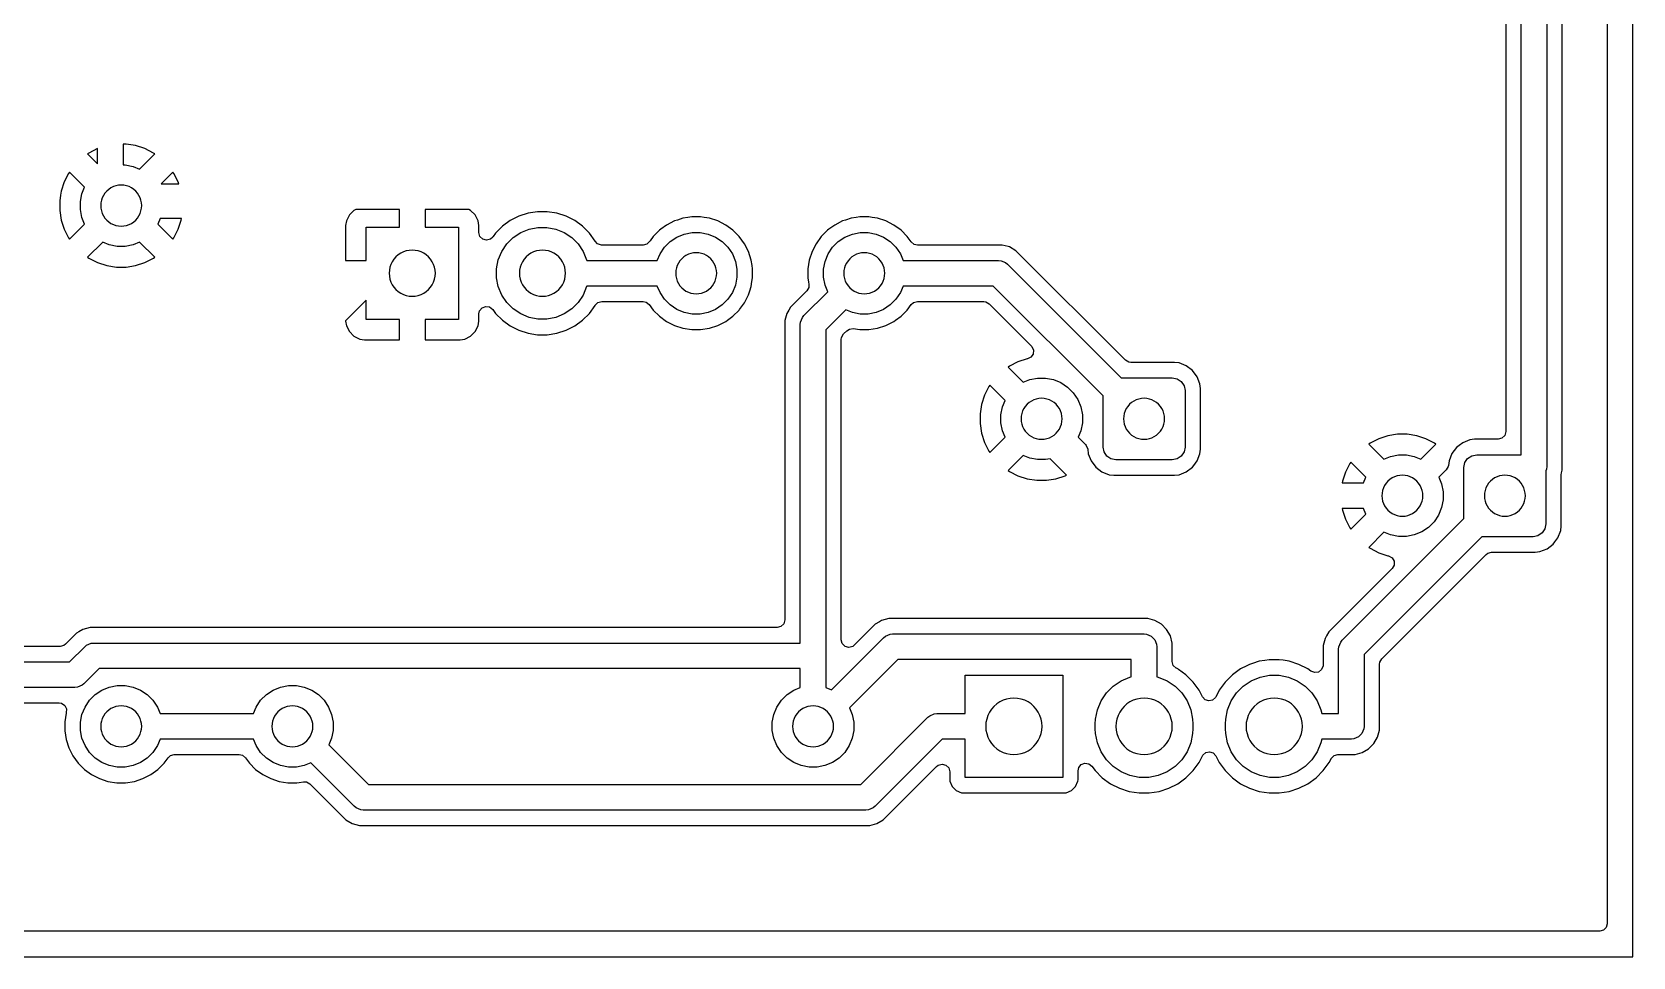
# Model space of a CAD drawing. Header units: millimetres. Extents: x 126 to 180, y -136 to -90.2.
# Drawn here: x 148.76 to 180, y -136 to -117.95 of the extents above; entities that cross this region are included whole.
import ezdxf

# ---------------------------------------------------------------- set-up
doc = ezdxf.new("R2010")
doc.units = ezdxf.units.MM
doc.layers.add('ABLATE', color=1, linetype='CONTINUOUS')

msp = doc.modelspace()

# ---------------------------------------------------------------- linework, layer by layer
at = {"layer": 'ABLATE'}
for points in [[(126, -136), (180, -136), (180, -90.2), (126, -90.2)], [(150.0394, -120.2279), (149.8711, -120.3137), (149.8457, -120.3321), (150.04, -120.5264), (150.04, -120.2277)], [(150.54, -120.5439), (150.5784, -120.5439), (150.7322, -120.5744), (150.8593, -120.6271), (151.1543, -120.3321), (151.1543, -120.3321), (151.1289, -120.3137), (151.1289, -120.3137), (150.9606, -120.2279), (150.781, -120.1695), (150.781, -120.1695), (150.5944, -120.14), (150.54, -120.14)], [(149.4737, -120.7111), (149.4737, -120.7111), (149.3879, -120.8794), (149.3295, -121.059), (149.3174, -121.1356), (149.3, -121.2456), (149.3, -121.4344), (149.3295, -121.621), (149.3296, -121.621), (149.3879, -121.8006), (149.4737, -121.9689), (149.4737, -121.9689), (149.4921, -121.9943), (149.4921, -121.9943), (149.7871, -121.6993), (149.7344, -121.5722), (149.7039, -121.4184), (149.7039, -121.2616), (149.7344, -121.1078), (149.7871, -120.9807), (149.4921, -120.6857), (149.4921, -120.6857)], [(151.2797, -120.9139), (151.6233, -120.9139), (151.6121, -120.8794), (151.5263, -120.7111), (151.5263, -120.7111), (151.5079, -120.6857), (151.5079, -120.6857)], [(150.4478, -120.9434), (150.3965, -120.9536), (150.3469, -120.9704), (150.3, -120.9936), (150.2565, -121.0227), (150.2172, -121.0572), (150.1827, -121.0965), (150.1536, -121.14), (150.1304, -121.1869), (150.1136, -121.2365), (150.1034, -121.2878), (150.1, -121.34), (150.1034, -121.3922), (150.1136, -121.4435), (150.1304, -121.4931), (150.1536, -121.54), (150.1827, -121.5835), (150.2172, -121.6228), (150.2565, -121.6573), (150.3, -121.6864), (150.3469, -121.7096), (150.3965, -121.7264), (150.4478, -121.7366), (150.5, -121.74), (150.5522, -121.7366), (150.6035, -121.7264), (150.6531, -121.7096), (150.7, -121.6864), (150.7435, -121.6573), (150.7828, -121.6228), (150.8173, -121.5835), (150.8464, -121.54), (150.8696, -121.4931), (150.8864, -121.4435), (150.8966, -121.3922), (150.9, -121.34), (150.8966, -121.2878), (150.8864, -121.2365), (150.8696, -121.1869), (150.8464, -121.14), (150.8173, -121.0965), (150.7828, -121.0572), (150.7435, -121.0227), (150.7, -120.9936), (150.6531, -120.9704), (150.6035, -120.9536), (150.5522, -120.9434), (150.5, -120.94)], [(155.042, -121.4324), (154.9524, -121.522), (154.8948, -121.6349), (154.88, -121.7285), (154.88, -122.41), (155.28, -122.41), (155.28, -121.76), (155.93, -121.76), (155.93, -121.4139), (155.0782, -121.4139)], [(156.43, -121.76), (157.08, -121.76), (157.08, -123.56), (156.43, -123.56), (156.43, -123.96), (157.1115, -123.96), (157.2051, -123.9452), (157.2052, -123.9452), (157.318, -123.8876), (157.4076, -123.798), (157.4652, -123.6851), (157.48, -123.5915), (157.48, -123.4543), (157.4929, -123.3937), (157.5414, -123.3337), (157.6134, -123.3061), (157.6896, -123.3182), (157.7495, -123.3667), (157.8043, -123.4421), (157.9379, -123.5757), (158.0908, -123.6868), (158.2592, -123.7725), (158.4389, -123.8309), (158.6255, -123.8605), (158.6255, -123.8605), (158.8145, -123.8605), (158.8145, -123.8605), (159.0011, -123.8309), (159.1808, -123.7725), (159.3492, -123.6868), (159.5021, -123.5757), (159.6357, -123.4421), (159.7468, -123.2892), (159.7468, -123.2892), (159.7475, -123.2879), (159.7491, -123.285), (159.7497, -123.2845), (159.7498, -123.2842), (159.7499, -123.2842), (159.8037, -123.2305), (159.8782, -123.2105), (160.6837, -123.2105), (160.7444, -123.2234), (160.8043, -123.2719), (160.8806, -123.3769), (161.0031, -123.4994), (161.1432, -123.6012), (161.2976, -123.6799), (161.4623, -123.7334), (161.6334, -123.7605), (161.6334, -123.7605), (161.8066, -123.7605), (161.8066, -123.7605), (161.9777, -123.7334), (162.1424, -123.6799), (162.2968, -123.6012), (162.3319, -123.5757), (162.4369, -123.4994), (162.4369, -123.4994), (162.5594, -123.3769), (162.5669, -123.3667), (162.6612, -123.2368), (162.7399, -123.0824), (162.7399, -123.0824), (162.7655, -123.0035), (162.7934, -122.9177), (162.8089, -122.8201), (162.8205, -122.7466), (162.8205, -122.5734), (162.8105, -122.5105), (162.7934, -122.4023), (162.7399, -122.2376), (162.7399, -122.2375), (162.6612, -122.0832), (162.5594, -121.9431), (162.4369, -121.8206), (162.2968, -121.7188), (162.1425, -121.6401), (162.1425, -121.6401), (162.1424, -121.6401), (162.1424, -121.6401), (161.9777, -121.5866), (161.873, -121.57), (161.8066, -121.5595), (161.6334, -121.5595), (161.5599, -121.5711), (161.4623, -121.5866), (161.3564, -121.621), (161.2976, -121.6401), (161.1432, -121.7188), (161.1432, -121.7188), (161.1432, -121.7188), (161.0305, -121.8006), (161.0031, -121.8206), (160.8806, -121.9431), (160.8207, -122.0255), (160.8043, -122.0481), (160.7582, -122.0895), (160.6837, -122.1095), (159.8782, -122.1095), (159.8704, -122.1093), (159.797, -122.0855), (159.7514, -122.0348), (159.7498, -122.0358), (159.7468, -122.0308), (159.6357, -121.8779), (159.6357, -121.8779), (159.5021, -121.7443), (159.5021, -121.7443), (159.3492, -121.6332), (159.3492, -121.6332), (159.1808, -121.5475), (159.1808, -121.5475), (159.1808, -121.5475), (159.0011, -121.4891), (158.8145, -121.4595), (158.6255, -121.4595), (158.4389, -121.4891), (158.2592, -121.5475), (158.0908, -121.6332), (157.9379, -121.7443), (157.8043, -121.8779), (157.759, -121.9402), (157.7495, -121.9533), (157.7035, -121.9948), (157.629, -122.0147), (157.5545, -121.9948), (157.5, -121.9402), (157.48, -121.8657), (157.48, -121.7285), (157.4652, -121.6349), (157.4652, -121.6348), (157.4076, -121.522), (157.318, -121.4324), (157.2818, -121.4139), (156.43, -121.4139)], [(151.2129, -121.6993), (151.5079, -121.9943), (151.5263, -121.9689), (151.6121, -121.8006), (151.6705, -121.621), (151.6754, -121.59), (151.2582, -121.59)], [(158.9813, -121.7988), (159.1443, -121.8663), (159.291, -121.9643), (159.4157, -122.089), (159.5137, -122.2357), (159.5812, -122.3987), (159.5835, -122.41), (160.9618, -122.41), (161.0145, -122.2829), (161.1016, -122.1525), (161.2125, -122.0416), (161.3429, -121.9545), (161.4878, -121.8944), (161.6416, -121.8639), (161.7984, -121.8639), (161.9522, -121.8944), (162.0971, -121.9545), (162.2275, -122.0416), (162.3384, -122.1525), (162.4255, -122.2829), (162.4856, -122.4278), (162.5161, -122.5816), (162.5161, -122.7384), (162.4856, -122.8922), (162.4255, -123.0371), (162.3384, -123.1675), (162.2275, -123.2784), (162.0971, -123.3655), (161.9522, -123.4256), (161.7984, -123.4561), (161.6416, -123.4561), (161.4878, -123.4256), (161.3429, -123.3655), (161.2125, -123.2784), (161.1016, -123.1675), (161.0145, -123.0371), (160.9618, -122.91), (159.5835, -122.91), (159.5812, -122.9213), (159.5137, -123.0843), (159.4157, -123.231), (159.291, -123.3557), (159.1443, -123.4537), (158.9813, -123.5212), (158.8082, -123.5557), (158.6318, -123.5557), (158.4587, -123.5212), (158.2957, -123.4537), (158.149, -123.3557), (158.0243, -123.231), (157.9263, -123.0843), (157.8588, -122.9213), (157.8243, -122.7482), (157.8243, -122.5718), (157.8588, -122.3987), (157.9263, -122.2357), (158.0243, -122.089), (158.149, -121.9643), (158.2957, -121.8663), (158.4587, -121.7988), (158.6318, -121.7643), (158.8082, -121.7643)], [(149.8457, -122.3479), (149.8457, -122.3479), (149.8711, -122.3663), (149.8711, -122.3663), (150.0394, -122.4521), (150.219, -122.5105), (150.219, -122.5105), (150.4056, -122.54), (150.5944, -122.54), (150.781, -122.5105), (150.781, -122.5105), (150.9606, -122.4521), (151.1289, -122.3663), (151.1289, -122.3663), (151.1543, -122.3479), (151.1543, -122.3479), (150.8593, -122.0529), (150.7322, -122.1056), (150.5784, -122.1361), (150.4216, -122.1361), (150.2678, -122.1056), (150.1407, -122.0529)], [(156.1213, -122.2138), (156.0635, -122.2253), (156.0078, -122.2443), (155.955, -122.2703), (155.9061, -122.303), (155.8618, -122.3418), (155.823, -122.3861), (155.7903, -122.435), (155.7643, -122.4878), (155.7453, -122.5435), (155.7338, -122.6013), (155.73, -122.66), (155.7338, -122.7187), (155.7453, -122.7765), (155.7643, -122.8322), (155.7903, -122.885), (155.823, -122.9339), (155.8618, -122.9782), (155.9061, -123.017), (155.955, -123.0497), (156.0078, -123.0757), (156.0635, -123.0947), (156.1213, -123.1061), (156.18, -123.11), (156.2387, -123.1061), (156.2965, -123.0947), (156.3522, -123.0757), (156.405, -123.0497), (156.4539, -123.017), (156.4982, -122.9782), (156.537, -122.9339), (156.5697, -122.885), (156.5957, -122.8322), (156.6147, -122.7765), (156.6262, -122.7187), (156.63, -122.66), (156.6262, -122.6013), (156.6147, -122.5435), (156.5957, -122.4878), (156.5697, -122.435), (156.537, -122.3861), (156.4982, -122.3418), (156.4539, -122.303), (156.405, -122.2703), (156.3522, -122.2443), (156.2965, -122.2253), (156.2387, -122.2138), (156.18, -122.21)], [(158.6613, -122.2138), (158.6035, -122.2253), (158.5478, -122.2443), (158.495, -122.2703), (158.4461, -122.303), (158.4018, -122.3418), (158.363, -122.3861), (158.3303, -122.435), (158.3043, -122.4878), (158.2853, -122.5435), (158.2739, -122.6013), (158.27, -122.66), (158.2739, -122.7187), (158.2853, -122.7765), (158.3043, -122.8322), (158.3303, -122.885), (158.363, -122.9339), (158.4018, -122.9782), (158.4461, -123.017), (158.495, -123.0497), (158.5478, -123.0757), (158.6035, -123.0947), (158.6613, -123.1061), (158.72, -123.11), (158.7787, -123.1061), (158.8365, -123.0947), (158.8922, -123.0757), (158.945, -123.0497), (158.9939, -123.017), (159.0382, -122.9782), (159.077, -122.9339), (159.1097, -122.885), (159.1357, -122.8322), (159.1547, -122.7765), (159.1662, -122.7187), (159.17, -122.66), (159.1662, -122.6013), (159.1547, -122.5435), (159.1357, -122.4878), (159.1097, -122.435), (159.077, -122.3861), (159.0382, -122.3418), (158.9939, -122.303), (158.945, -122.2703), (158.8922, -122.2443), (158.8365, -122.2253), (158.7787, -122.2138), (158.72, -122.21)], [(161.6678, -122.2634), (161.6165, -122.2736), (161.5669, -122.2904), (161.52, -122.3136), (161.4765, -122.3427), (161.4372, -122.3772), (161.4027, -122.4165), (161.3736, -122.46), (161.3504, -122.5069), (161.3336, -122.5565), (161.3234, -122.6078), (161.32, -122.66), (161.3234, -122.7122), (161.3336, -122.7635), (161.3504, -122.8131), (161.3736, -122.86), (161.4027, -122.9035), (161.4372, -122.9428), (161.4765, -122.9773), (161.52, -123.0064), (161.5669, -123.0296), (161.6165, -123.0464), (161.6678, -123.0566), (161.72, -123.06), (161.7722, -123.0566), (161.8235, -123.0464), (161.8731, -123.0296), (161.92, -123.0064), (161.9635, -122.9773), (162.0028, -122.9428), (162.0373, -122.9035), (162.0664, -122.86), (162.0896, -122.8131), (162.1064, -122.7635), (162.1166, -122.7122), (162.12, -122.66), (162.1166, -122.6078), (162.1064, -122.5565), (162.0896, -122.5069), (162.0664, -122.46), (162.0373, -122.4165), (162.0028, -122.3772), (161.9635, -122.3427), (161.92, -122.3136), (161.8731, -122.2904), (161.8235, -122.2736), (161.7722, -122.2634), (161.72, -122.26)], [(164.9478, -122.2634), (164.8965, -122.2736), (164.8469, -122.2904), (164.8, -122.3136), (164.7565, -122.3427), (164.7172, -122.3772), (164.6827, -122.4165), (164.6536, -122.46), (164.6304, -122.5069), (164.6136, -122.5565), (164.6034, -122.6078), (164.6, -122.66), (164.6034, -122.7122), (164.6136, -122.7635), (164.6304, -122.8131), (164.6536, -122.86), (164.6827, -122.9035), (164.7172, -122.9428), (164.7565, -122.9773), (164.8, -123.0064), (164.8469, -123.0296), (164.8965, -123.0464), (164.9478, -123.0566), (165, -123.06), (165.0522, -123.0566), (165.1035, -123.0464), (165.1531, -123.0296), (165.2, -123.0064), (165.2435, -122.9773), (165.2828, -122.9428), (165.3173, -122.9035), (165.3464, -122.86), (165.3696, -122.8131), (165.3864, -122.7635), (165.3966, -122.7122), (165.4, -122.66), (165.3966, -122.6078), (165.3864, -122.5565), (165.3696, -122.5069), (165.3464, -122.46), (165.3173, -122.4165), (165.2828, -122.3772), (165.2435, -122.3427), (165.2, -122.3136), (165.1531, -122.2904), (165.1035, -122.2736), (165.0522, -122.2634), (165, -122.26)], [(154.88, -123.5877), (154.88, -123.5915), (154.8948, -123.6851), (154.8948, -123.6851), (154.9524, -123.798), (155.042, -123.8876), (155.1549, -123.9452), (155.2485, -123.96), (155.93, -123.96), (155.93, -123.56), (155.28, -123.56), (155.28, -123.1877)], [(167.4337, -124.8711), (167.4337, -124.8711), (167.3479, -125.0394), (167.2895, -125.219), (167.26, -125.4056), (167.26, -125.5944), (167.2895, -125.781), (167.2895, -125.781), (167.3479, -125.9606), (167.4337, -126.1289), (167.4337, -126.1289), (167.4521, -126.1543), (167.4521, -126.1543), (167.7471, -125.8593), (167.6944, -125.7322), (167.6639, -125.5784), (167.6639, -125.4216), (167.6944, -125.2678), (167.7471, -125.1407), (167.4521, -124.8457), (167.4521, -124.8457)], [(168.4078, -125.1034), (168.3565, -125.1136), (168.3069, -125.1304), (168.26, -125.1536), (168.2165, -125.1827), (168.1772, -125.2172), (168.1427, -125.2565), (168.1136, -125.3), (168.0904, -125.3469), (168.0736, -125.3965), (168.0634, -125.4478), (168.06, -125.5), (168.0634, -125.5522), (168.0736, -125.6035), (168.0904, -125.6531), (168.1136, -125.7), (168.1427, -125.7435), (168.1772, -125.7828), (168.2165, -125.8173), (168.26, -125.8464), (168.3069, -125.8696), (168.3565, -125.8864), (168.4078, -125.8966), (168.46, -125.9), (168.5122, -125.8966), (168.5635, -125.8864), (168.6131, -125.8696), (168.66, -125.8464), (168.7035, -125.8173), (168.7428, -125.7828), (168.7773, -125.7435), (168.8064, -125.7), (168.8296, -125.6531), (168.8464, -125.6035), (168.8566, -125.5522), (168.86, -125.5), (168.8566, -125.4478), (168.8464, -125.3965), (168.8296, -125.3469), (168.8064, -125.3), (168.7773, -125.2565), (168.7428, -125.2172), (168.7035, -125.1827), (168.66, -125.1536), (168.6131, -125.1304), (168.5635, -125.1136), (168.5122, -125.1034), (168.46, -125.1)], [(170.4078, -125.1034), (170.3565, -125.1136), (170.3069, -125.1304), (170.26, -125.1536), (170.2165, -125.1827), (170.1772, -125.2172), (170.1427, -125.2565), (170.1136, -125.3), (170.0904, -125.3469), (170.0736, -125.3965), (170.0634, -125.4478), (170.06, -125.5), (170.0634, -125.5522), (170.0736, -125.6035), (170.0904, -125.6531), (170.1136, -125.7), (170.1427, -125.7435), (170.1772, -125.7828), (170.2165, -125.8173), (170.26, -125.8464), (170.3069, -125.8696), (170.3565, -125.8864), (170.4078, -125.8966), (170.46, -125.9), (170.5122, -125.8966), (170.5635, -125.8864), (170.6131, -125.8696), (170.66, -125.8464), (170.7035, -125.8173), (170.7428, -125.7828), (170.7773, -125.7435), (170.8064, -125.7), (170.8296, -125.6531), (170.8464, -125.6035), (170.8566, -125.5522), (170.86, -125.5), (170.8566, -125.4478), (170.8464, -125.3965), (170.8296, -125.3469), (170.8064, -125.3), (170.7773, -125.2565), (170.7428, -125.2172), (170.7035, -125.1827), (170.66, -125.1536), (170.6131, -125.1304), (170.5635, -125.1136), (170.5122, -125.1034), (170.46, -125.1)], [(175.219, -125.8295), (175.219, -125.8295), (175.0394, -125.8879), (174.8711, -125.9737), (174.8457, -125.9921), (175.1407, -126.2871), (175.2678, -126.2344), (175.4216, -126.2039), (175.5784, -126.2039), (175.7322, -126.2344), (175.8593, -126.2871), (176.1543, -125.9921), (176.1543, -125.9921), (176.1289, -125.9737), (176.1289, -125.9737), (175.9606, -125.8879), (175.781, -125.8295), (175.781, -125.8295), (175.5944, -125.8), (175.4056, -125.8)], [(167.8057, -126.5079), (167.8057, -126.5079), (167.8311, -126.5263), (167.8311, -126.5263), (167.9994, -126.6121), (168.179, -126.6705), (168.179, -126.6705), (168.3656, -126.7), (168.5544, -126.7), (168.741, -126.6705), (168.741, -126.6705), (168.9206, -126.6121), (168.9492, -126.5975), (168.6296, -126.278), (168.5384, -126.2961), (168.3816, -126.2961), (168.2278, -126.2656), (168.1007, -126.2129)], [(174.4737, -126.3711), (174.4737, -126.3711), (174.3879, -126.5394), (174.3295, -126.719), (174.3246, -126.75), (174.7418, -126.75), (174.7871, -126.6407), (174.4921, -126.3457)], [(175.4478, -126.6034), (175.3965, -126.6136), (175.3469, -126.6304), (175.3, -126.6536), (175.2565, -126.6827), (175.2172, -126.7172), (175.1827, -126.7565), (175.1536, -126.8), (175.1304, -126.8469), (175.1136, -126.8965), (175.1034, -126.9478), (175.1, -127), (175.1034, -127.0522), (175.1136, -127.1035), (175.1304, -127.1531), (175.1536, -127.2), (175.1827, -127.2435), (175.2172, -127.2828), (175.2565, -127.3173), (175.3, -127.3464), (175.3469, -127.3696), (175.3965, -127.3864), (175.4478, -127.3966), (175.5, -127.4), (175.5522, -127.3966), (175.6035, -127.3864), (175.6531, -127.3696), (175.7, -127.3464), (175.7435, -127.3173), (175.7828, -127.2828), (175.8173, -127.2435), (175.8464, -127.2), (175.8696, -127.1531), (175.8864, -127.1035), (175.8966, -127.0522), (175.9, -127), (175.8966, -126.9478), (175.8864, -126.8965), (175.8696, -126.8469), (175.8464, -126.8), (175.8173, -126.7565), (175.7828, -126.7172), (175.7435, -126.6827), (175.7, -126.6536), (175.6531, -126.6304), (175.6035, -126.6136), (175.5522, -126.6034), (175.5, -126.6)], [(177.4478, -126.6034), (177.3965, -126.6136), (177.3469, -126.6304), (177.3, -126.6536), (177.2565, -126.6827), (177.2172, -126.7172), (177.1827, -126.7565), (177.1536, -126.8), (177.1304, -126.8469), (177.1136, -126.8965), (177.1034, -126.9478), (177.1, -127), (177.1034, -127.0522), (177.1136, -127.1035), (177.1304, -127.1531), (177.1536, -127.2), (177.1827, -127.2435), (177.2172, -127.2828), (177.2565, -127.3173), (177.3, -127.3464), (177.3469, -127.3696), (177.3965, -127.3864), (177.4478, -127.3966), (177.5, -127.4), (177.5522, -127.3966), (177.6035, -127.3864), (177.6531, -127.3696), (177.7, -127.3464), (177.7435, -127.3173), (177.7828, -127.2828), (177.8173, -127.2435), (177.8464, -127.2), (177.8696, -127.1531), (177.8864, -127.1035), (177.8966, -127.0522), (177.9, -127), (177.8966, -126.9478), (177.8864, -126.8965), (177.8696, -126.8469), (177.8464, -126.8), (177.8173, -126.7565), (177.7828, -126.7172), (177.7435, -126.6827), (177.7, -126.6536), (177.6531, -126.6304), (177.6035, -126.6136), (177.5522, -126.6034), (177.5, -126.6)], [(174.3295, -127.281), (174.3296, -127.281), (174.3879, -127.4606), (174.4737, -127.6289), (174.4737, -127.6289), (174.4921, -127.6543), (174.4921, -127.6543), (174.7871, -127.3593), (174.7418, -127.25), (174.3246, -127.25)], [(168.8725, -132.5), (166.9675, -132.5), (166.9675, -131.75), (166.5194, -131.75), (165.2101, -133.0593), (165.1722, -133.0904), (165.1722, -133.0904), (165.0821, -133.1277), (165.0333, -133.1325), (155.2225, -133.1325), (155.1737, -133.1277), (155.0836, -133.0904), (155.0836, -133.0904), (155.0457, -133.0593), (154.1993, -132.2129), (154.0722, -132.2656), (153.9184, -132.2961), (153.7616, -132.2961), (153.6078, -132.2656), (153.4629, -132.2055), (153.3325, -132.1184), (153.2216, -132.0075), (153.1345, -131.8771), (153.0818, -131.75), (151.2582, -131.75), (151.2055, -131.8771), (151.1184, -132.0075), (151.0075, -132.1184), (150.8771, -132.2055), (150.7322, -132.2656), (150.5784, -132.2961), (150.4216, -132.2961), (150.2678, -132.2656), (150.1229, -132.2055), (149.9925, -132.1184), (149.8816, -132.0075), (149.7945, -131.8771), (149.7344, -131.7322), (149.7039, -131.5784), (149.7039, -131.4216), (149.7344, -131.2678), (149.7945, -131.1229), (149.8816, -130.9925), (149.9925, -130.8816), (150.1229, -130.7945), (150.2678, -130.7344), (150.4216, -130.7039), (150.5784, -130.7039), (150.7322, -130.7344), (150.8771, -130.7945), (151.0075, -130.8816), (151.1184, -130.9925), (151.2055, -131.1229), (151.2582, -131.25), (153.0818, -131.25), (153.1345, -131.1229), (153.2216, -130.9925), (153.3325, -130.8816), (153.4629, -130.7945), (153.6078, -130.7344), (153.7616, -130.7039), (153.9184, -130.7039), (154.0722, -130.7344), (154.2171, -130.7945), (154.3475, -130.8816), (154.4584, -130.9925), (154.5455, -131.1229), (154.6056, -131.2678), (154.6361, -131.4216), (154.6361, -131.5784), (154.6056, -131.7322), (154.5529, -131.8593), (155.3261, -132.6325), (164.9297, -132.6325), (166.239, -131.3232), (166.2769, -131.2921), (166.2769, -131.2921), (166.367, -131.2548), (166.4158, -131.25), (166.9675, -131.25), (166.9675, -130.5), (168.8725, -130.5)], [(150.4478, -131.1034), (150.3965, -131.1136), (150.3469, -131.1304), (150.3, -131.1536), (150.2565, -131.1827), (150.2172, -131.2172), (150.1827, -131.2565), (150.1536, -131.3), (150.1304, -131.3469), (150.1136, -131.3965), (150.1034, -131.4478), (150.1, -131.5), (150.1034, -131.5522), (150.1136, -131.6035), (150.1304, -131.6531), (150.1536, -131.7), (150.1827, -131.7435), (150.2172, -131.7828), (150.2565, -131.8173), (150.3, -131.8464), (150.3469, -131.8696), (150.3965, -131.8864), (150.4478, -131.8966), (150.5, -131.9), (150.5522, -131.8966), (150.6035, -131.8864), (150.6531, -131.8696), (150.7, -131.8464), (150.7435, -131.8173), (150.7828, -131.7828), (150.8173, -131.7435), (150.8464, -131.7), (150.8696, -131.6531), (150.8864, -131.6035), (150.8966, -131.5522), (150.9, -131.5), (150.8966, -131.4478), (150.8864, -131.3965), (150.8696, -131.3469), (150.8464, -131.3), (150.8173, -131.2565), (150.7828, -131.2172), (150.7435, -131.1827), (150.7, -131.1536), (150.6531, -131.1304), (150.6035, -131.1136), (150.5522, -131.1034), (150.5, -131.1)], [(153.7878, -131.1034), (153.7365, -131.1136), (153.6869, -131.1304), (153.64, -131.1536), (153.5965, -131.1827), (153.5572, -131.2172), (153.5227, -131.2565), (153.4936, -131.3), (153.4704, -131.3469), (153.4536, -131.3965), (153.4434, -131.4478), (153.44, -131.5), (153.4434, -131.5522), (153.4536, -131.6035), (153.4704, -131.6531), (153.4936, -131.7), (153.5227, -131.7435), (153.5572, -131.7828), (153.5965, -131.8173), (153.64, -131.8464), (153.6869, -131.8696), (153.7365, -131.8864), (153.7878, -131.8966), (153.84, -131.9), (153.8922, -131.8966), (153.9435, -131.8864), (153.9931, -131.8696), (154.04, -131.8464), (154.0835, -131.8173), (154.1228, -131.7828), (154.1573, -131.7435), (154.1864, -131.7), (154.2096, -131.6531), (154.2264, -131.6035), (154.2366, -131.5522), (154.24, -131.5), (154.2366, -131.4478), (154.2264, -131.3965), (154.2096, -131.3469), (154.1864, -131.3), (154.1573, -131.2565), (154.1228, -131.2172), (154.0835, -131.1827), (154.04, -131.1536), (153.9931, -131.1304), (153.9435, -131.1136), (153.8922, -131.1034), (153.84, -131.1)], [(163.9478, -131.1034), (163.8965, -131.1136), (163.8469, -131.1304), (163.8, -131.1536), (163.7565, -131.1827), (163.7172, -131.2172), (163.6827, -131.2565), (163.6536, -131.3), (163.6304, -131.3469), (163.6136, -131.3965), (163.6034, -131.4478), (163.6, -131.5), (163.6034, -131.5522), (163.6136, -131.6035), (163.6304, -131.6531), (163.6536, -131.7), (163.6827, -131.7435), (163.7172, -131.7828), (163.7565, -131.8173), (163.8, -131.8464), (163.8469, -131.8696), (163.8965, -131.8864), (163.9478, -131.8966), (164, -131.9), (164.0522, -131.8966), (164.1035, -131.8864), (164.1531, -131.8696), (164.2, -131.8464), (164.2435, -131.8173), (164.2828, -131.7828), (164.3173, -131.7435), (164.3464, -131.7), (164.3696, -131.6531), (164.3864, -131.6035), (164.3966, -131.5522), (164.4, -131.5), (164.3966, -131.4478), (164.3864, -131.3965), (164.3696, -131.3469), (164.3464, -131.3), (164.3173, -131.2565), (164.2828, -131.2172), (164.2435, -131.1827), (164.2, -131.1536), (164.1531, -131.1304), (164.1035, -131.1136), (164.0522, -131.1034), (164, -131.1)], [(167.8482, -130.9547), (167.7776, -130.9687), (167.7095, -130.9919), (167.645, -131.0237), (167.5852, -131.0637), (167.5311, -131.1111), (167.4837, -131.1652), (167.4437, -131.225), (167.4119, -131.2895), (167.3887, -131.3576), (167.3747, -131.4282), (167.37, -131.5), (167.3747, -131.5718), (167.3887, -131.6423), (167.4119, -131.7105), (167.4437, -131.775), (167.4837, -131.8348), (167.5311, -131.8889), (167.5852, -131.9363), (167.645, -131.9763), (167.7095, -132.0081), (167.7776, -132.0313), (167.8482, -132.0453), (167.92, -132.05), (167.9918, -132.0453), (168.0624, -132.0313), (168.1305, -132.0081), (168.195, -131.9763), (168.2548, -131.9363), (168.3089, -131.8889), (168.3563, -131.8348), (168.3963, -131.775), (168.4281, -131.7105), (168.4513, -131.6423), (168.4653, -131.5718), (168.47, -131.5), (168.4653, -131.4282), (168.4513, -131.3576), (168.4281, -131.2895), (168.3963, -131.225), (168.3563, -131.1652), (168.3089, -131.1111), (168.2548, -131.0637), (168.195, -131.0237), (168.1305, -130.9919), (168.0624, -130.9687), (167.9918, -130.9547), (167.92, -130.95)], [(170.3882, -130.9547), (170.3176, -130.9687), (170.2495, -130.9919), (170.185, -131.0237), (170.1252, -131.0637), (170.0711, -131.1111), (170.0237, -131.1652), (169.9837, -131.225), (169.9519, -131.2895), (169.9287, -131.3576), (169.9147, -131.4282), (169.91, -131.5), (169.9147, -131.5718), (169.9287, -131.6423), (169.9519, -131.7105), (169.9837, -131.775), (170.0237, -131.8348), (170.0711, -131.8889), (170.1252, -131.9363), (170.185, -131.9763), (170.2495, -132.0081), (170.3176, -132.0313), (170.3882, -132.0453), (170.46, -132.05), (170.5318, -132.0453), (170.6024, -132.0313), (170.6705, -132.0081), (170.735, -131.9763), (170.7948, -131.9363), (170.8489, -131.8889), (170.8963, -131.8348), (170.9363, -131.775), (170.9681, -131.7105), (170.9913, -131.6423), (171.0053, -131.5718), (171.01, -131.5), (171.0053, -131.4282), (170.9913, -131.3576), (170.9681, -131.2895), (170.9363, -131.225), (170.8963, -131.1652), (170.8489, -131.1111), (170.7948, -131.0637), (170.735, -131.0237), (170.6705, -130.9919), (170.6024, -130.9687), (170.5318, -130.9547), (170.46, -130.95)], [(172.9282, -130.9547), (172.8577, -130.9687), (172.7895, -130.9919), (172.725, -131.0237), (172.6652, -131.0637), (172.6111, -131.1111), (172.5637, -131.1652), (172.5237, -131.225), (172.4919, -131.2895), (172.4687, -131.3576), (172.4547, -131.4282), (172.45, -131.5), (172.4547, -131.5718), (172.4687, -131.6423), (172.4919, -131.7105), (172.5237, -131.775), (172.5637, -131.8348), (172.6111, -131.8889), (172.6652, -131.9363), (172.725, -131.9763), (172.7895, -132.0081), (172.8577, -132.0313), (172.9282, -132.0453), (173, -132.05), (173.0718, -132.0453), (173.1424, -132.0313), (173.2105, -132.0081), (173.275, -131.9763), (173.3348, -131.9363), (173.3889, -131.8889), (173.4363, -131.8348), (173.4763, -131.775), (173.5081, -131.7105), (173.5313, -131.6423), (173.5453, -131.5718), (173.55, -131.5), (173.5453, -131.4282), (173.5313, -131.3576), (173.5081, -131.2895), (173.4763, -131.225), (173.4363, -131.1652), (173.3889, -131.1111), (173.3348, -131.0637), (173.275, -131.0237), (173.2105, -130.9919), (173.1424, -130.9687), (173.0718, -130.9547), (173, -130.95)]]:
    msp.add_lwpolyline(points, close=True, dxfattribs=at)
for points in [[(179.4995, -115.7807), (179.4995, -135.3505), (179.4795, -135.425), (179.425, -135.4795), (179.3505, -135.4995), (126.6495, -135.4995)], [(127.7818, -131.0422), (149.2865, -131.0422), (149.3326, -131.0495), (149.3973, -131.0915), (149.4323, -131.1602), (149.4282, -131.2372), (149.4266, -131.2423), (149.3995, -131.4134), (149.3995, -131.5866), (149.4266, -131.7577), (149.4801, -131.9224), (149.5588, -132.0768), (149.6606, -132.2169), (149.7831, -132.3394), (149.9232, -132.4412), (150.0776, -132.5199), (150.2423, -132.5734), (150.4134, -132.6005), (150.4134, -132.6005), (150.5866, -132.6005), (150.5866, -132.6005), (150.7577, -132.5734), (150.9224, -132.5199), (151.0768, -132.4412), (151.2169, -132.3394), (151.3394, -132.2169), (151.4157, -132.1119), (151.4618, -132.0705), (151.5363, -132.0505), (152.8037, -132.0505), (152.8644, -132.0634), (152.9243, -132.1119), (153.0006, -132.2169), (153.1231, -132.3394), (153.2632, -132.4412), (153.4176, -132.5199), (153.5823, -132.5734), (153.7534, -132.6005), (153.7534, -132.6005), (153.9266, -132.6005), (153.9266, -132.6005), (153.9742, -132.593), (154.0548, -132.5802), (154.1167, -132.5834), (154.1835, -132.622), (154.8845, -133.323), (155.01, -133.3955), (155.15, -133.433), (165.1058, -133.433), (165.2458, -133.3955), (165.3713, -133.323), (166.4126, -132.2817), (166.4435, -132.258), (166.518, -132.238), (166.5925, -132.258), (166.647, -132.3125), (166.667, -132.387), (166.667, -132.5449), (166.6699, -132.57), (166.7153, -132.6728), (166.7947, -132.7522), (166.8975, -132.7976), (166.9101, -132.799), (166.9226, -132.8005), (166.9226, -132.8005), (168.9174, -132.8005), (168.9425, -132.7976), (169.0453, -132.7522), (169.1247, -132.6728), (169.1247, -132.6728), (169.1701, -132.57), (169.1701, -132.57), (169.173, -132.5449), (169.173, -132.3664), (169.1859, -132.3058), (169.2344, -132.2459), (169.3064, -132.2182), (169.3826, -132.2303), (169.4425, -132.2788), (169.5043, -132.3638), (169.6437, -132.5032), (169.8033, -132.6192), (169.979, -132.7087), (170.1666, -132.7696), (170.1666, -132.7696), (170.1666, -132.7696), (170.1666, -132.7696), (170.3614, -132.8005), (170.3614, -132.8005), (170.5586, -132.8005), (170.5586, -132.8005), (170.7534, -132.7696), (170.7534, -132.7696), (170.7534, -132.7696), (170.7534, -132.7696), (170.941, -132.7087), (171.1167, -132.6192), (171.2763, -132.5032), (171.4157, -132.3638), (171.5317, -132.2042), (171.5972, -132.0755), (171.605, -132.062), (171.6624, -132.0104), (171.7378, -131.9944), (171.8112, -132.0182), (171.8628, -132.0755), (171.9283, -132.2042), (172.0443, -132.3638), (172.1837, -132.5032), (172.3433, -132.6192), (172.519, -132.7087), (172.7066, -132.7696), (172.7066, -132.7696), (172.7066, -132.7696), (172.7066, -132.7696), (172.9014, -132.8005), (172.9014, -132.8005), (173.0986, -132.8005), (173.0986, -132.8005), (173.2934, -132.7696), (173.2934, -132.7696), (173.2934, -132.7696), (173.2934, -132.7696), (173.481, -132.7087), (173.6567, -132.6192), (173.8163, -132.5032), (173.9557, -132.3638), (174.0717, -132.2042), (174.1085, -132.1318), (174.1123, -132.125), (174.1668, -132.0705), (174.2413, -132.0505), (174.5767, -132.0505), (174.7167, -132.013), (174.7167, -132.013), (174.7167, -132.013), (174.8422, -131.9405), (174.8422, -131.9405), (174.8422, -131.9405), (174.9447, -131.838), (174.9447, -131.838), (174.9447, -131.838), (175.0172, -131.7125), (175.0547, -131.5725), (175.0547, -130.2855), (175.0598, -130.247), (175.0983, -130.1802), (177.1344, -128.1441), (177.1652, -128.1205), (177.2397, -128.1005), (178.0931, -128.1005), (178.1816, -128.0899), (178.3223, -128.0344), (178.4429, -127.9429), (178.474, -127.902), (178.5344, -127.8223), (178.5899, -127.6816), (178.6005, -127.5931), (178.6005, -126.5907), (178.6056, -126.5522), (178.6183, -126.5047), (178.6183, -115.7807)], [(178.3178, -115.8532), (178.3178, -126.4322), (178.313, -126.481), (178.3, -126.5123), (178.3, -127.55), (178.281, -127.6457), (178.2268, -127.7268), (178.1457, -127.781), (178.05, -127.8), (177.0536, -127.8), (174.7542, -130.0994), (174.7542, -131.5), (174.7494, -131.5488), (174.7494, -131.5488), (174.7121, -131.6389), (174.6431, -131.7079), (174.553, -131.7452), (174.5042, -131.75), (173.9262, -131.75), (173.9115, -131.824), (173.84, -131.9965), (173.7363, -132.1518), (173.6043, -132.2838), (173.449, -132.3875), (173.2765, -132.459), (173.0934, -132.4954), (172.9066, -132.4954), (172.7235, -132.459), (172.551, -132.3875), (172.3957, -132.2838), (172.2637, -132.1518), (172.16, -131.9965), (172.0885, -131.824), (172.0521, -131.6409), (172.0475, -131.5475), (172.0475, -131.4525), (172.0521, -131.3591), (172.0885, -131.176), (172.16, -131.0035), (172.2637, -130.8482), (172.3957, -130.7162), (172.551, -130.6125), (172.7235, -130.541), (172.9066, -130.5046), (173.0934, -130.5046), (173.2765, -130.541), (173.449, -130.6125), (173.6043, -130.7162), (173.7363, -130.8482), (173.84, -131.0035), (173.9115, -131.176), (173.9262, -131.25), (174.2542, -131.25), (174.2542, -129.9958), (174.259, -129.947), (174.2963, -129.8569), (174.2963, -129.8569), (174.3274, -129.819), (176.7, -127.4464), (176.7, -126.45), (176.719, -126.3543), (176.7732, -126.2732), (176.8543, -126.219), (176.95, -126.2), (177.8178, -126.2), (177.8178, -115.9568)], [(177.5173, -117.6608), (177.5173, -121.2456), (177.5173, -125.7505), (177.4973, -125.825), (177.4428, -125.8795), (177.3683, -125.8995), (176.9069, -125.8995), (176.9069, -125.8995), (176.8184, -125.9101), (176.6777, -125.9656), (176.6777, -125.9656), (176.6072, -126.0191), (176.5571, -126.0571), (176.5571, -126.0571), (176.4656, -126.1777), (176.4101, -126.3184), (176.3992, -126.4093), (176.3952, -126.4301), (176.3566, -126.4969), (176.2129, -126.6407), (176.2656, -126.7678), (176.2961, -126.9216), (176.2961, -127.0784), (176.2656, -127.2322), (176.2055, -127.3771), (176.1184, -127.5075), (176.0075, -127.6184), (175.8771, -127.7055), (175.7322, -127.7656), (175.5784, -127.7961), (175.4216, -127.7961), (175.2678, -127.7656), (175.1407, -127.7129), (174.8457, -128.0079), (174.8457, -128.0079), (174.8711, -128.0263), (174.8711, -128.0263), (175.0394, -128.1121), (175.219, -128.1704), (175.2233, -128.1715), (175.2321, -128.1733), (175.2988, -128.2119), (175.3374, -128.2787), (175.3374, -128.3558), (175.2988, -128.4226), (174.0637, -129.6578), (174.0186, -129.7358), (173.9912, -129.7833), (173.9537, -129.9233), (173.9537, -130.3042), (173.9529, -130.3198), (173.9252, -130.3918), (173.8653, -130.4403), (173.7891, -130.4524), (173.7171, -130.4247), (173.6567, -130.3808), (173.6567, -130.3808), (173.481, -130.2913), (173.481, -130.2913), (173.2934, -130.2304), (173.2934, -130.2304), (173.1765, -130.2118), (173.0986, -130.1995), (172.9014, -130.1995), (172.8148, -130.2132), (172.7066, -130.2304), (172.7066, -130.2304), (172.5763, -130.2727), (172.519, -130.2913), (172.519, -130.2913), (172.519, -130.2913), (172.4632, -130.3198), (172.3433, -130.3808), (172.1837, -130.4968), (172.0443, -130.6362), (171.9283, -130.7958), (171.9063, -130.8391), (171.8628, -130.9245), (171.855, -130.938), (171.7976, -130.9896), (171.7222, -131.0056), (171.6488, -130.9818), (171.5972, -130.9245), (171.5317, -130.7958), (171.4157, -130.6362), (171.2763, -130.4968), (171.1317, -130.3918), (171.1167, -130.3808), (171.1167, -130.3808), (171.1167, -130.3808), (171.0919, -130.3682), (171.085, -130.3644), (171.0305, -130.3099), (171.0105, -130.2354), (171.0105, -129.8758), (170.973, -129.7358), (170.9005, -129.6103), (170.798, -129.5078), (170.6725, -129.4353), (170.5325, -129.3978), (170.3875, -129.3978), (165.4792, -129.3978), (165.3392, -129.4353), (165.2976, -129.4593), (165.2137, -129.5078), (164.8049, -129.9166), (164.774, -129.9403), (164.6995, -129.9603), (164.625, -129.9403), (164.5705, -129.8858), (164.5505, -129.8113), (164.5505, -123.9497), (164.5556, -123.9112), (164.5941, -123.8444), (164.6565, -123.782), (164.7085, -123.7483), (164.7852, -123.7402), (164.9134, -123.7605), (164.9134, -123.7605), (165.0866, -123.7605), (165.0866, -123.7605), (165.2577, -123.7334), (165.4224, -123.6799), (165.5768, -123.6012), (165.6119, -123.5757), (165.7169, -123.4994), (165.7169, -123.4994), (165.8394, -123.3769), (165.9157, -123.2719), (165.9618, -123.2305), (166.0363, -123.2105), (167.3303, -123.2105), (167.3688, -123.2156), (167.4356, -123.2541), (168.2589, -124.0774), (168.2693, -124.0889), (168.3006, -124.1594), (168.2926, -124.2361), (168.2473, -124.2985), (168.1843, -124.3266), (168.1847, -124.3282), (168.179, -124.3295), (167.9994, -124.3879), (167.8311, -124.4737), (167.8057, -124.4921), (168.1007, -124.7871), (168.2278, -124.7344), (168.3816, -124.7039), (168.5384, -124.7039), (168.6922, -124.7344), (168.8371, -124.7945), (168.9675, -124.8816), (169.0784, -124.9925), (169.1655, -125.1229), (169.2256, -125.2678), (169.2561, -125.4216), (169.2561, -125.5784), (169.2256, -125.7322), (169.1729, -125.8593), (169.3166, -126.0031), (169.3305, -126.0191), (169.3592, -126.0907), (169.3595, -126.0931), (169.3595, -126.0931), (169.3701, -126.1816), (169.4256, -126.3223), (169.5171, -126.4429), (169.6377, -126.5344), (169.7784, -126.5899), (169.8669, -126.6005), (169.8669, -126.6005), (171.0531, -126.6005), (171.0531, -126.6005), (171.1416, -126.5899), (171.2823, -126.5344), (171.4029, -126.4429), (171.4284, -126.4093), (171.4944, -126.3223), (171.5499, -126.1816), (171.5605, -126.0931), (171.5605, -124.9069), (171.5499, -124.8184), (171.4944, -124.6777), (171.4944, -124.6777), (171.4029, -124.5571), (171.4029, -124.5571), (171.2823, -124.4656), (171.2823, -124.4656), (171.1416, -124.4101), (171.0531, -124.3995), (170.1997, -124.3995), (170.1612, -124.3944), (170.0944, -124.3559), (167.958, -122.2195), (167.8325, -122.147), (167.8068, -122.1401), (167.8068, -122.1401), (167.6925, -122.1095), (166.0363, -122.1095), (165.9756, -122.0966), (165.9157, -122.0481), (165.8394, -121.9431), (165.8394, -121.9431), (165.7169, -121.8206), (165.5768, -121.7188), (165.4225, -121.6401), (165.4225, -121.6401), (165.4224, -121.6401), (165.4224, -121.6401), (165.2577, -121.5866), (165.153, -121.57), (165.0866, -121.5595), (164.9134, -121.5595), (164.8399, -121.5711), (164.7423, -121.5866), (164.6364, -121.621), (164.5776, -121.6401), (164.4232, -121.7188), (164.4232, -121.7188), (164.4232, -121.7188), (164.3105, -121.8006), (164.2831, -121.8206), (164.1606, -121.9431), (164.0588, -122.0832), (163.9801, -122.2376), (163.9266, -122.4023), (163.8995, -122.5734), (163.8995, -122.7466), (163.9133, -122.8337), (163.9198, -122.8748), (163.9166, -122.9367), (163.878, -123.0035), (163.5595, -123.322), (163.5278, -123.3769), (163.5084, -123.4105), (163.487, -123.4475), (163.4509, -123.5824), (163.4495, -123.5875), (163.4495, -123.5875), (163.4495, -129.4245), (163.4295, -129.499), (163.375, -129.5535), (163.3005, -129.5735), (149.8918, -129.5735), (149.8918, -129.5735), (149.8243, -129.5916), (149.8243, -129.5916), (149.8243, -129.5916), (149.7518, -129.611), (149.6708, -129.6578), (149.6263, -129.6835), (149.4122, -129.8976), (149.3814, -129.9212), (149.3069, -129.9412), (130.449, -129.9412)], [(127.9579, -130.2417), (149.493, -130.2417), (149.7875, -129.9472), (149.8254, -129.9161), (149.8254, -129.9161), (149.9155, -129.8788), (149.9643, -129.874), (163.75, -129.874), (163.75, -123.66), (163.7548, -123.6112), (163.7548, -123.6112), (163.7921, -123.5211), (163.8232, -123.4832), (164.2871, -123.0193), (164.2344, -122.8922), (164.2039, -122.7384), (164.2039, -122.5816), (164.2344, -122.4278), (164.2945, -122.2829), (164.3816, -122.1525), (164.4925, -122.0416), (164.6229, -121.9545), (164.7678, -121.8944), (164.9216, -121.8639), (165.0784, -121.8639), (165.2322, -121.8944), (165.3771, -121.9545), (165.5075, -122.0416), (165.6184, -122.1525), (165.7055, -122.2829), (165.7582, -122.41), (167.62, -122.41), (167.6688, -122.4148), (167.6688, -122.4148), (167.7589, -122.4521), (167.7968, -122.4832), (170.0136, -124.7), (171.01, -124.7), (171.1057, -124.719), (171.1868, -124.7732), (171.241, -124.8543), (171.26, -124.95), (171.26, -126.05), (171.241, -126.1457), (171.1868, -126.2268), (171.1057, -126.281), (171.01, -126.3), (169.91, -126.3), (169.8143, -126.281), (169.7332, -126.2268), (169.679, -126.1457), (169.66, -126.05), (169.66, -125.0536), (167.5164, -122.91), (165.7582, -122.91), (165.7055, -123.0371), (165.6184, -123.1675), (165.5075, -123.2784), (165.3771, -123.3655), (165.2322, -123.4256), (165.0784, -123.4561), (164.9216, -123.4561), (164.7678, -123.4256), (164.6407, -123.3729), (164.25, -123.7636), (164.25, -130.124), (164.25, -130.7418), (164.3593, -130.7871), (165.3749, -129.7715), (165.4128, -129.7404), (165.4128, -129.7404), (165.5029, -129.7031), (165.5517, -129.6983), (170.46, -129.6983), (170.5088, -129.7031), (170.5989, -129.7404), (170.6679, -129.8094), (170.7052, -129.8995), (170.71, -129.9483), (170.71, -130.5357), (170.7365, -130.541), (170.909, -130.6125), (171.0643, -130.7162), (171.1963, -130.8482), (171.3, -131.0035), (171.3715, -131.176), (171.4079, -131.3591), (171.4125, -131.4525), (171.4125, -131.5475), (171.4079, -131.6409), (171.3715, -131.824), (171.3, -131.9965), (171.1963, -132.1518), (171.0643, -132.2838), (170.909, -132.3875), (170.7365, -132.459), (170.5534, -132.4954), (170.3666, -132.4954), (170.1835, -132.459), (170.011, -132.3875), (169.8557, -132.2838), (169.7237, -132.1518), (169.62, -131.9965), (169.5485, -131.824), (169.5121, -131.6409), (169.5075, -131.5475), (169.5075, -131.4525), (169.5121, -131.3591), (169.5485, -131.176), (169.62, -131.0035), (169.7237, -130.8482), (169.8557, -130.7162), (170.011, -130.6125), (170.1835, -130.541), (170.21, -130.5357), (170.21, -130.1983), (165.6553, -130.1983), (164.7129, -131.1407), (164.7656, -131.2678), (164.7961, -131.4216), (164.7961, -131.5784), (164.7656, -131.7322), (164.7055, -131.8771), (164.6184, -132.0075), (164.5075, -132.1184), (164.3771, -132.2055), (164.2322, -132.2656), (164.0784, -132.2961), (163.9216, -132.2961), (163.7678, -132.2656), (163.6229, -132.2055), (163.4925, -132.1184), (163.3816, -132.0075), (163.2945, -131.8771), (163.2344, -131.7322), (163.2039, -131.5784), (163.2039, -131.4216), (163.2344, -131.2678), (163.2945, -131.1229), (163.3816, -130.9925), (163.4925, -130.8816), (163.6229, -130.7945), (163.75, -130.7418), (163.75, -130.374), (150.0679, -130.374), (149.7734, -130.6685), (149.7355, -130.6996), (149.7355, -130.6996), (149.6454, -130.7369), (149.5966, -130.7417), (127.8543, -130.7417)]]:
    msp.add_lwpolyline(points, dxfattribs=at)

doc.saveas('drawing.dxf')
